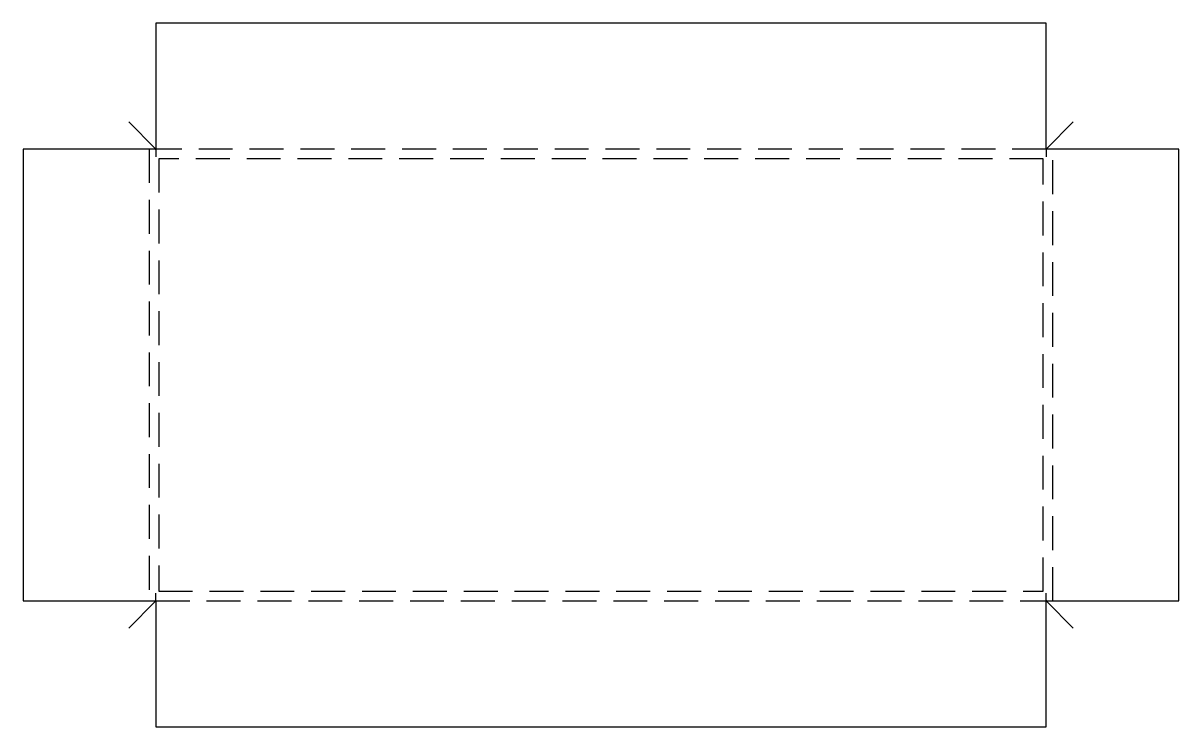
# Model space of a CAD drawing. Header units: inches. Extents: x 0 to 256, y 0 to 156.
import ezdxf

# ---------------------------------------------------------------- set-up
doc = ezdxf.new("R2010")
doc.units = ezdxf.units.IN
doc.header["$LTSCALE"] = 15
doc.header["$MEASUREMENT"] = 0
doc.linetypes.add('DASHED', pattern=[0.75, 0.5, -0.25])

msp = doc.modelspace()

# ---------------------------------------------------------------- linework, layer by layer
for p, q in [((226.36, 155.72), (29.36, 155.72)), ((29.36, 155.72), (29.36, 127.86)), ((226.36, 127.86), (226.36, 155.72)), ((29.36, 127.86), (0, 127.86)), ((0, 127.86), (0, 27.86)), ((255.72, 127.86), (226.36, 127.86)), ((255.72, 27.86), (255.72, 127.86)), ((0, 27.86), (29.36, 27.86)), ((29.36, 27.86), (29.36, 0)), ((226.36, 0), (226.36, 27.86)), ((226.36, 27.86), (255.72, 27.86)), ((29.36, 0), (226.36, 0))]:
    msp.add_line(p, q)
at = {"color": 3}
for p, q in [((29.21, 128.01), (23.36, 133.86)), ((226.51, 128.01), (232.36, 133.86)), ((29.36, 127.65), (29.36, 126.16)), ((226.36, 127.65), (226.36, 126.16)), ((29.36, 28.07), (29.36, 29.56)), ((226.36, 28.07), (226.36, 29.56)), ((29.21, 27.71), (23.36, 21.86)), ((226.51, 27.71), (232.36, 21.86))]:
    msp.add_line(p, q, dxfattribs=at)
at = {"linetype": 'DASHED'}
for p, q in [((27.86, 127.86), (27.86, 27.86)), ((226.36, 127.86), (29.36, 127.86)), ((227.86, 27.86), (227.86, 127.86)), ((225.72, 125.72), (30, 125.72)), ((30, 125.72), (30, 30)), ((225.72, 30), (225.72, 125.72)), ((30, 30), (225.72, 30)), ((29.36, 27.86), (226.36, 27.86))]:
    msp.add_line(p, q, dxfattribs=at)
at = {"color": 3}
for centre, start, end in [((28.86, 127.65), 0, 45), ((226.86, 127.65), 135, 180), ((28.86, 28.07), 315, 0), ((226.86, 28.07), 180, 225)]:
    msp.add_arc(centre, 0.5, start, end, dxfattribs=at)

doc.saveas('drawing.dxf')
